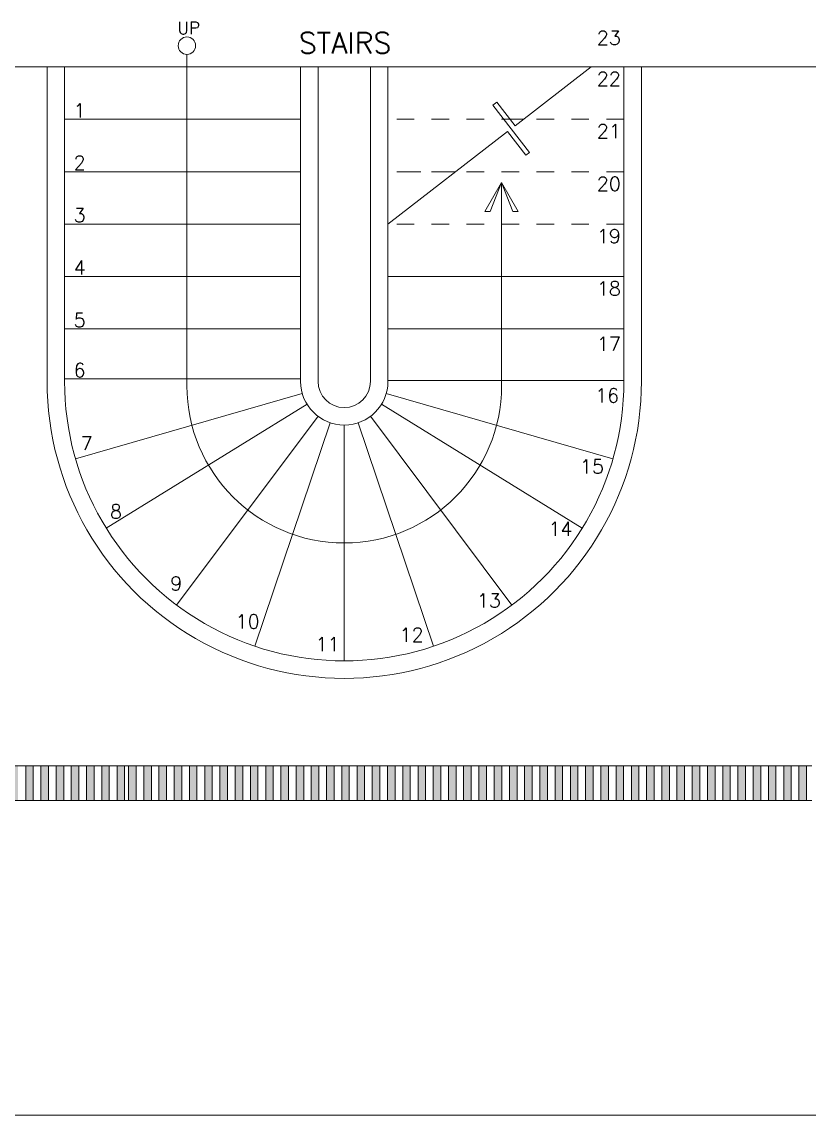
# Model space of a CAD drawing. Header units: metres. Extents: x -232 to 581, y 30 to 789.
# Drawn here: x 102.45 to 106.95, y 381.28 to 387.54 of the extents above; entities that cross this region are included whole.
import ezdxf

# ---------------------------------------------------------------- set-up
doc = ezdxf.new("R2010")
doc.units = ezdxf.units.M
doc.linetypes.add('DASHED', pattern=[0.75, 0.5, -0.25])
for name, color, linetype, lineweight in [('A-DOOR', 35, 'Continuous', 5), ('baños', 140, 'Continuous', 0), ('muros bajitos', 252, 'Continuous', 5), ('textos', 7, 'Continuous', 0)]:
    doc.layers.add(name, color=color, linetype=linetype, lineweight=lineweight)
doc.layers.add('PISO', color=7, linetype='Continuous', lineweight=5, true_color=0xe6e6e6)
doc.styles.add('Roman', font='romans')
doc.styles.get("Standard").update_dxf_attribs({"font": 'arial.ttf'})

# ---------------------------------------------------------------- blocks, each defined once
blk = doc.blocks.new('20.03.2026 LN 09 PRIMER NIVEL ARQ')
at = {"layer": 'A-DOOR'}
h = blk.add_hatch(color=1, dxfattribs=at)
h.dxf.hatch_style = 1
h.paths.add_polyline_path([(0.6497, -60.4932), (0.6929, -60.4932), (0.6929, -60.6932), (0.6497, -60.6932)])
h.paths.add_polyline_path([(0.5621, -60.4932), (0.6054, -60.4932), (0.6054, -60.6932), (0.5621, -60.6932)])
h.paths.add_polyline_path([(0.4746, -60.4932), (0.5179, -60.4932), (0.5179, -60.6932), (0.4746, -60.6932)])
h.paths.add_polyline_path([(0.3881, -60.4932), (0.4313, -60.4932), (0.4313, -60.6932), (0.3881, -60.6932)])
h.paths.add_polyline_path([(0.3005, -60.4932), (0.3438, -60.4932), (0.3438, -60.6932), (0.3005, -60.6932)])
h.paths.add_polyline_path([(0.214, -60.4932), (0.2573, -60.4932), (0.2573, -60.6932), (0.214, -60.6932)])
h.paths.add_polyline_path([(0.1265, -60.4932), (0.1697, -60.4932), (0.1697, -60.6932), (0.1265, -60.6932)])
h.paths.add_polyline_path([(0.04, -60.4932), (0.0832, -60.4932), (0.0832, -60.6932), (0.04, -60.6932)])
h.paths.add_polyline_path([(-0.0476, -60.4932), (-0.0043, -60.4932), (-0.0043, -60.6932), (-0.0476, -60.6932)])
h.paths.add_polyline_path([(-0.1351, -60.4932), (-0.0918, -60.4932), (-0.0918, -60.6932), (-0.1351, -60.6932)])
h.paths.add_polyline_path([(-0.2226, -60.4932), (-0.1794, -60.4932), (-0.1794, -60.6932), (-0.2226, -60.6932)])
h.paths.add_polyline_path([(-0.3092, -60.4932), (-0.2659, -60.4932), (-0.2659, -60.6932), (-0.3092, -60.6932)])
h.paths.add_polyline_path([(-0.3967, -60.4932), (-0.3534, -60.4932), (-0.3534, -60.6932), (-0.3967, -60.6932)])
h.paths.add_polyline_path([(-0.4832, -60.4932), (-0.44, -60.4932), (-0.44, -60.6932), (-0.4832, -60.6932)])
h.paths.add_polyline_path([(-0.5708, -60.4932), (-0.5275, -60.4932), (-0.5275, -60.6932), (-0.5708, -60.6932)])
h.paths.add_polyline_path([(-0.6573, -60.4932), (-0.614, -60.4932), (-0.614, -60.6932), (-0.6573, -60.6932)])
h.paths.add_polyline_path([(-0.7448, -60.4932), (-0.7016, -60.4932), (-0.7016, -60.6932), (-0.7448, -60.6932)])
h.paths.add_polyline_path([(-0.8107, -60.4932), (-0.7675, -60.4932), (-0.7675, -60.6932), (-0.8107, -60.6932)])
h.paths.add_polyline_path([(-0.8982, -60.4932), (-0.855, -60.4932), (-0.855, -60.6932), (-0.8982, -60.6932)])
h.paths.add_polyline_path([(-0.9848, -60.4932), (-0.9415, -60.4932), (-0.9415, -60.6932), (-0.9848, -60.6932)])
h.paths.add_polyline_path([(-1.0723, -60.4932), (-1.029, -60.4932), (-1.029, -60.6932), (-1.0723, -60.6932)])
h.paths.add_polyline_path([(-1.1588, -60.4932), (-1.1156, -60.4932), (-1.1156, -60.6932), (-1.1588, -60.6932)])
h.paths.add_polyline_path([(-1.2464, -60.4932), (-1.2031, -60.4932), (-1.2031, -60.6932), (-1.2464, -60.6932)])
h.paths.add_polyline_path([(-1.3329, -60.4932), (-1.2896, -60.4932), (-1.2896, -60.6932), (-1.3329, -60.6932)])
h.paths.add_polyline_path([(-1.4204, -60.4932), (-1.3772, -60.4932), (-1.3772, -60.6932), (-1.4204, -60.6932)])
h.paths.add_polyline_path([(-1.508, -60.4932), (-1.4647, -60.4932), (-1.4647, -60.6932), (-1.508, -60.6932)])
h.paths.add_polyline_path([(-1.5955, -60.4932), (-1.5522, -60.4932), (-1.5522, -60.6932), (-1.5955, -60.6932)])
h.paths.add_polyline_path([(-1.682, -60.4932), (-1.6388, -60.4932), (-1.6388, -60.6932), (-1.682, -60.6932)])
h.paths.add_polyline_path([(-1.7695, -60.4932), (-1.7263, -60.4932), (-1.7263, -60.6932), (-1.7695, -60.6932)])
h.paths.add_polyline_path([(-1.8561, -60.4932), (-1.8128, -60.4932), (-1.8128, -60.6932), (-1.8561, -60.6932)])
h.paths.add_polyline_path([(-1.9436, -60.4932), (-1.9003, -60.4932), (-1.9003, -60.6932), (-1.9436, -60.6932)])
h.paths.add_polyline_path([(-2.0301, -60.4932), (-1.9869, -60.4932), (-1.9869, -60.6932), (-2.0301, -60.6932)])
h.paths.add_polyline_path([(-2.1177, -60.4932), (-2.0744, -60.4932), (-2.0744, -60.6932), (-2.1177, -60.6932)])
h.paths.add_polyline_path([(-2.2042, -60.4932), (-2.1609, -60.4932), (-2.1609, -60.6932), (-2.2042, -60.6932)], flags=0)
h.paths.add_polyline_path([(3.0895, -60.4932), (3.1328, -60.4932), (3.1328, -60.6932), (3.0895, -60.6932)])
h.paths.add_polyline_path([(3.003, -60.4932), (3.0462, -60.4932), (3.0462, -60.6932), (3.003, -60.6932)])
h.paths.add_polyline_path([(2.9154, -60.4932), (2.9587, -60.4932), (2.9587, -60.6932), (2.9154, -60.6932)])
h.paths.add_polyline_path([(2.8289, -60.4932), (2.8722, -60.4932), (2.8722, -60.6932), (2.8289, -60.6932)])
h.paths.add_polyline_path([(2.7414, -60.4932), (2.7846, -60.4932), (2.7846, -60.6932), (2.7414, -60.6932)])
h.paths.add_polyline_path([(2.5673, -60.4932), (2.6106, -60.4932), (2.6106, -60.6932), (2.5673, -60.6932)])
h.paths.add_polyline_path([(2.6538, -60.4932), (2.6971, -60.4932), (2.6971, -60.6932), (2.6538, -60.6932)])
h.paths.add_polyline_path([(2.4798, -60.4932), (2.5231, -60.4932), (2.5231, -60.6932), (2.4798, -60.6932)])
h.paths.add_polyline_path([(2.3923, -60.4932), (2.4355, -60.4932), (2.4355, -60.6932), (2.3923, -60.6932)])
h.paths.add_polyline_path([(2.3057, -60.4932), (2.349, -60.4932), (2.349, -60.6932), (2.3057, -60.6932)])
h.paths.add_polyline_path([(2.2182, -60.4932), (2.2615, -60.4932), (2.2615, -60.6932), (2.2182, -60.6932)])
h.paths.add_polyline_path([(2.1317, -60.4932), (2.1749, -60.4932), (2.1749, -60.6932), (2.1317, -60.6932)])
h.paths.add_polyline_path([(2.0441, -60.4932), (2.0874, -60.4932), (2.0874, -60.6932), (2.0441, -60.6932)])
h.paths.add_polyline_path([(1.9566, -60.4932), (1.9999, -60.4932), (1.9999, -60.6932), (1.9566, -60.6932)])
h.paths.add_polyline_path([(1.8691, -60.4932), (1.9123, -60.4932), (1.9123, -60.6932), (1.8691, -60.6932)])
h.paths.add_polyline_path([(1.7825, -60.4932), (1.8258, -60.4932), (1.8258, -60.6932), (1.7825, -60.6932)])
h.paths.add_polyline_path([(1.695, -60.4932), (1.7383, -60.4932), (1.7383, -60.6932), (1.695, -60.6932)])
h.paths.add_polyline_path([(1.6085, -60.4932), (1.6518, -60.4932), (1.6518, -60.6932), (1.6085, -60.6932)])
h.paths.add_polyline_path([(1.521, -60.4932), (1.5642, -60.4932), (1.5642, -60.6932), (1.521, -60.6932)])
h.paths.add_polyline_path([(1.4344, -60.4932), (1.4777, -60.4932), (1.4777, -60.6932), (1.4344, -60.6932)])
h.paths.add_polyline_path([(1.3469, -60.4932), (1.3902, -60.4932), (1.3902, -60.6932), (1.3469, -60.6932)])
h.paths.add_polyline_path([(1.2594, -60.4932), (1.3026, -60.4932), (1.3026, -60.6932), (1.2594, -60.6932)])
h.paths.add_polyline_path([(1.1718, -60.4932), (1.2151, -60.4932), (1.2151, -60.6932), (1.1718, -60.6932)])
h.paths.add_polyline_path([(1.0853, -60.4932), (1.1286, -60.4932), (1.1286, -60.6932), (1.0853, -60.6932)])
h.paths.add_polyline_path([(0.9978, -60.4932), (1.041, -60.4932), (1.041, -60.6932), (0.9978, -60.6932)])
h.paths.add_polyline_path([(0.9113, -60.4932), (0.9545, -60.4932), (0.9545, -60.6932), (0.9113, -60.6932)])
h.paths.add_polyline_path([(0.8237, -60.4932), (0.867, -60.4932), (0.867, -60.6932), (0.8237, -60.6932)])
h.paths.add_polyline_path([(0.7372, -60.4932), (0.7805, -60.4932), (0.7805, -60.6932), (0.7372, -60.6932)])
edge = h.paths.add_edge_path()
edge.add_line((-2.1609, -60.4932), (-2.1609, -60.6932))
edge.add_line((-2.1619, -60.6932), (-2.2042, -60.6932))
edge.add_line((-2.2042, -60.6932), (-2.2042, -60.4932))
edge.add_line((-2.2042, -60.4932), (-2.1619, -60.4932))
at = {"layer": 'A-DOOR', "color": 1}
for p, q in [((-2.186, -60.4932), (3.164, -60.4932)), ((-2.186, -60.6932), (3.164, -60.6932))]:
    blk.add_line(p, q, dxfattribs=at)
for points in [[(-1.3329, -60.4932), (-1.2897, -60.4932), (-1.2897, -60.6932), (-1.3329, -60.6932)], [(-1.2464, -60.4932), (-1.2031, -60.4932), (-1.2031, -60.6932), (-1.2464, -60.6932)], [(-1.1589, -60.4932), (-1.1156, -60.4932), (-1.1156, -60.6932), (-1.1589, -60.6932)], [(-1.0723, -60.4932), (-1.0291, -60.4932), (-1.0291, -60.6932), (-1.0723, -60.6932)], [(-0.9848, -60.4932), (-0.9416, -60.4932), (-0.9416, -60.6932), (-0.9848, -60.6932)], [(-0.8983, -60.4932), (-0.855, -60.4932), (-0.855, -60.6932), (-0.8983, -60.6932)], [(-0.8108, -60.4932), (-0.7675, -60.4932), (-0.7675, -60.6932), (-0.8108, -60.6932)], [(-0.7449, -60.4932), (-0.7016, -60.4932), (-0.7016, -60.6932), (-0.7449, -60.6932)], [(-0.6573, -60.4932), (-0.6141, -60.4932), (-0.6141, -60.6932), (-0.6573, -60.6932)], [(-0.5708, -60.4932), (-0.5275, -60.4932), (-0.5275, -60.6932), (-0.5708, -60.6932)], [(-0.4833, -60.4932), (-0.44, -60.4932), (-0.44, -60.6932), (-0.4833, -60.6932)], [(-0.3967, -60.4932), (-0.3535, -60.4932), (-0.3535, -60.6932), (-0.3967, -60.6932)], [(-0.3092, -60.4932), (-0.2659, -60.4932), (-0.2659, -60.6932), (-0.3092, -60.6932)], [(-0.2227, -60.4932), (-0.1794, -60.4932), (-0.1794, -60.6932), (-0.2227, -60.6932)], [(-0.1351, -60.4932), (-0.0919, -60.4932), (-0.0919, -60.6932), (-0.1351, -60.6932)], [(-0.0476, -60.4932), (-0.0044, -60.4932), (-0.0044, -60.6932), (-0.0476, -60.6932)], [(0.0399, -60.4932), (0.0832, -60.4932), (0.0832, -60.6932), (0.0399, -60.6932)], [(0.1264, -60.4932), (0.1697, -60.4932), (0.1697, -60.6932), (0.1264, -60.6932)], [(0.214, -60.4932), (0.2572, -60.4932), (0.2572, -60.6932), (0.214, -60.6932)], [(0.3005, -60.4932), (0.3438, -60.4932), (0.3438, -60.6932), (0.3005, -60.6932)], [(0.388, -60.4932), (0.4313, -60.4932), (0.4313, -60.6932), (0.388, -60.6932)], [(0.4746, -60.4932), (0.5178, -60.4932), (0.5178, -60.6932), (0.4746, -60.6932)], [(0.5621, -60.4932), (0.6054, -60.4932), (0.6054, -60.6932), (0.5621, -60.6932)], [(0.6496, -60.4932), (0.6929, -60.4932), (0.6929, -60.6932), (0.6496, -60.6932)], [(0.7372, -60.4932), (0.7804, -60.4932), (0.7804, -60.6932), (0.7372, -60.6932)], [(0.8237, -60.4932), (0.8669, -60.4932), (0.8669, -60.6932), (0.8237, -60.6932)], [(0.9112, -60.4932), (0.9545, -60.4932), (0.9545, -60.6932), (0.9112, -60.6932)], [(0.9977, -60.4932), (1.041, -60.4932), (1.041, -60.6932), (0.9977, -60.6932)], [(1.0853, -60.4932), (1.1285, -60.4932), (1.1285, -60.6932), (1.0853, -60.6932)], [(1.1718, -60.4932), (1.2151, -60.4932), (1.2151, -60.6932), (1.1718, -60.6932)], [(1.2593, -60.4932), (1.3026, -60.4932), (1.3026, -60.6932), (1.2593, -60.6932)], [(1.3469, -60.4932), (1.3901, -60.4932), (1.3901, -60.6932), (1.3469, -60.6932)], [(1.4344, -60.4932), (1.4777, -60.4932), (1.4777, -60.6932), (1.4344, -60.6932)], [(1.5209, -60.4932), (1.5642, -60.4932), (1.5642, -60.6932), (1.5209, -60.6932)], [(1.6085, -60.4932), (1.6517, -60.4932), (1.6517, -60.6932), (1.6085, -60.6932)], [(1.695, -60.4932), (1.7382, -60.4932), (1.7382, -60.6932), (1.695, -60.6932)], [(1.7825, -60.4932), (1.8258, -60.4932), (1.8258, -60.6932), (1.7825, -60.6932)], [(1.869, -60.4932), (1.9123, -60.4932), (1.9123, -60.6932), (1.869, -60.6932)], [(1.9566, -60.4932), (1.9998, -60.4932), (1.9998, -60.6932), (1.9566, -60.6932)], [(2.0441, -60.4932), (2.0874, -60.4932), (2.0874, -60.6932), (2.0441, -60.6932)], [(2.1316, -60.4932), (2.1749, -60.4932), (2.1749, -60.6932), (2.1316, -60.6932)], [(2.2182, -60.4932), (2.2614, -60.4932), (2.2614, -60.6932), (2.2182, -60.6932)], [(2.3057, -60.4932), (2.349, -60.4932), (2.349, -60.6932), (2.3057, -60.6932)], [(2.3922, -60.4932), (2.4355, -60.4932), (2.4355, -60.6932), (2.3922, -60.6932)], [(2.4798, -60.4932), (2.523, -60.4932), (2.523, -60.6932), (2.4798, -60.6932)], [(2.5673, -60.4932), (2.6105, -60.4932), (2.6105, -60.6932), (2.5673, -60.6932)], [(2.6538, -60.4932), (2.6971, -60.4932), (2.6971, -60.6932), (2.6538, -60.6932)], [(2.7413, -60.4932), (2.7846, -60.4932), (2.7846, -60.6932), (2.7413, -60.6932)], [(2.8289, -60.4932), (2.8721, -60.4932), (2.8721, -60.6932), (2.8289, -60.6932)], [(2.9154, -60.4932), (2.9587, -60.4932), (2.9587, -60.6932), (2.9154, -60.6932)], [(3.0029, -60.4932), (3.0462, -60.4932), (3.0462, -60.6932), (3.0029, -60.6932)], [(3.0895, -60.4932), (3.1327, -60.4932), (3.1327, -60.6932), (3.0895, -60.6932)]]:
    blk.add_lwpolyline(points, close=True, dxfattribs=at)
at = {"layer": 'muros bajitos', "color": 1}
for p, q in [((-1.211, -56.4932), (-1.211, -58.2932)), ((-1.111, -56.4932), (-1.111, -58.2932)), ((0.239, -56.4932), (0.239, -58.2932)), ((0.339, -56.4932), (0.339, -58.2932)), ((0.639, -56.4932), (0.639, -58.2932)), ((0.739, -56.4932), (0.739, -58.2932)), ((2.089, -56.4932), (2.089, -58.2932)), ((2.189, -56.4932), (2.189, -58.2932))]:
    blk.add_line(p, q, dxfattribs=at)
for radius, end in [(1.7, 0.00098), (1.6, 0.00098), (0.25, 0), (0.15, 0)]:
    blk.add_arc((0.489, -58.2932), radius, 180, end, dxfattribs=at)
at = {"layer": 'PISO', "color": 1}
for p, q in [((3.234, -56.4932), (-2.186, -56.4932)), ((1.4669, -56.8297), (1.9017, -56.4932)), ((1.3393, -56.7125), (1.3623, -56.6946)), ((1.3393, -56.7125), (1.5484, -56.9827)), ((1.4669, -56.8297), (1.3623, -56.6946)), ((-1.111, -56.7932), (0.239, -56.7932)), ((1.4386, -56.7932), (1.4017, -56.7932)), ((0.739, -57.3932), (1.4229, -56.8638)), ((1.5275, -56.9989), (1.4229, -56.8638)), ((1.5484, -56.9827), (1.5275, -56.9989)), ((-1.111, -57.0932), (0.239, -57.0932)), ((-1.111, -57.3932), (0.239, -57.3932)), ((-1.111, -57.6932), (0.239, -57.6932)), ((-1.111, -57.6932), (0.239, -57.6932)), ((2.089, -57.6932), (0.739, -57.6932)), ((0.739, -57.6932), (2.089, -57.6932)), ((-1.111, -57.9932), (0.239, -57.9932)), ((2.089, -57.9932), (0.739, -57.9932)), ((-1.111, -58.2782), (0.239, -58.2782)), ((2.0889, -58.2887), (0.739, -58.2887)), ((0.2488, -58.3626), (-1.0481, -58.7374)), ((0.7292, -58.3626), (2.0261, -58.7374)), ((0.2763, -58.4246), (-0.8722, -59.1341)), ((0.7017, -58.4246), (1.8502, -59.1341)), ((0.3391, -58.4933), (-0.4703, -59.5737)), ((0.6389, -58.4933), (1.4482, -59.5737)), ((0.4092, -58.5301), (-0.0217, -59.8095)), ((0.4092, -58.5301), (-0.0217, -59.8095)), ((0.489, -58.5432), (0.489, -59.8932)), ((0.489, -58.5432), (0.489, -59.8932)), ((0.5688, -58.5301), (0.9997, -59.8095)), ((0.5688, -58.5301), (0.9997, -59.8095)), ((-4.876, -62.4932), (3.204, -62.4932))]:
    blk.add_line(p, q, dxfattribs=at)
at = {"layer": 'PISO', "color": 1, "linetype": 'DASHED', "ltscale": 0.1}
for p, q in [((0.239, -56.8037), (0.239, -56.4932)), ((0.739, -56.7932), (0.739, -56.4932)), ((2.189, -56.4932), (0.739, -56.4932)), ((2.089, -56.7932), (0.739, -56.7932)), ((1.5141, -56.7932), (1.4386, -56.7932)), ((2.089, -57.0932), (0.739, -57.0932)), ((1.1266, -57.0932), (0.739, -57.0932)), ((2.089, -57.3932), (0.739, -57.3932))]:
    blk.add_line(p, q, dxfattribs=at)
at = {"layer": 'textos', "color": 1}
for p, q in [((-0.411, -56.4218), (-0.411, -58.3182)), ((1.2932, -57.3205), (1.389, -57.1546)), ((1.3242, -57.3205), (1.389, -57.1546)), ((1.389, -58.3182), (1.389, -57.1546)), ((1.389, -57.1546), (1.4847, -57.3205)), ((1.4537, -57.3205), (1.389, -57.1546)), ((1.3242, -57.3205), (1.2932, -57.3205)), ((1.4847, -57.3205), (1.4537, -57.3205)), ((0.489, -59.2182), (0.489, -59.2182))]:
    blk.add_line(p, q, dxfattribs=at)
blk.add_circle((-0.411, -56.3718), 0.05, dxfattribs=at)
for start, end in [(180, 270), (270, 0)]:
    blk.add_arc((0.489, -58.3182), 0.9, start, end, dxfattribs=at)
at = {"layer": 'baños', "color": 1, "linetype": 'Continuous'}
for tag, p in [('MODELNUMBER', (-12.0611, -62.0707)), ('MATERIAL', (-12.0611, -62.0709)), ('PRODUCT', (-12.0611, -62.0708)), ('TRADENAME', (-12.0611, -62.0708))]:
    blk.add_attdef(tag, p, '', height=0.0000254, rotation=359.99992, dxfattribs=at)
at = {"layer": 'textos', "color": 1, "insert": (-0.4647, -56.2356), "char_height": 0.07, "attachment_point": 1, "style": 'Roman'}
blk.add_mtext_dynamic_manual_height_columns('UP', width=109.130705, gutter_width=50, heights=[0], dxfattribs=at)
at = {"layer": 'textos', "color": 1}
for s, insert, char_height, width, attachment_point in [('\\pxqc;{\\Fromans|c0;\\H0.8x;STAIRS}', (-1.2088, -56.4166), 0.15, 3.404877, 7), ('\\pxqc;{\\Fromans|c0;23}', (0.3095, -56.3677), 0.08, 3.386375, 7), ('\\pxqc;{\\Fromans|c0;22}', (0.3095, -56.6019), 0.08, 3.386375, 7), ('\\pxqc;{\\Fromans|c0;1}', (0.6684, -56.7821), 0.08, 3.386375, 9), ('\\pxqc;{\\Fromans|c0;21}', (0.3095, -56.9019), 0.08, 3.386375, 7), ('\\pxqc;{\\Fromans|c0;2}', (0.6684, -57.0821), 0.08, 3.386375, 9), ('\\pxqc;{\\Fromans|c0;20}', (0.3095, -57.2019), 0.08, 3.386375, 7), ('\\pxqc;{\\Fromans|c0;3}', (0.6684, -57.3821), 0.08, 3.386375, 9), ('\\pxqc;{\\Fromans|c0;19}', (0.3095, -57.5019), 0.08, 3.386375, 7), ('\\pxqc;{\\Fromans|c0;4}', (0.6684, -57.6821), 0.08, 3.386375, 9), ('\\pxqc;{\\Fromans|c0;18}', (0.3095, -57.8019), 0.08, 3.386375, 7), ('\\pxqc;{\\Fromans|c0;5}', (0.6684, -57.9821), 0.08, 3.386375, 9), ('\\pxqc;{\\Fromans|c0;17}', (0.3095, -58.1182), 0.08, 3.386375, 7), ('\\pxqc;{\\Fromans|c0;6}', (0.6684, -58.2697), 0.08, 3.386375, 9), ('\\pxqc;{\\Fromans|c0;16}', (0.2996, -58.414), 0.08, 3.386375, 7), ('\\pxqc;{\\Fromans|c0;7}', (0.7092, -58.6879), 0.08, 3.386375, 9), ('\\pxqc;{\\Fromans|c0;15}', (0.213, -58.8198), 0.08, 3.386375, 7), ('\\pxqc;{\\Fromans|c0;8}', (0.8763, -59.0775), 0.08, 3.386375, 9), ('\\pxqc;{\\Fromans|c0;14}', (3.4187, -59.1775), 0.08, 3.386375, 9), ('\\pxqc;{\\Fromans|c0;9}', (1.2212, -59.4907), 0.08, 3.386375, 9), ('\\pxqc;{\\Fromans|c0;13}', (3.0096, -59.5871), 0.08, 3.386375, 9), ('\\pxqc;{\\Fromans|c0;10}', (1.6299, -59.7084), 0.08, 3.386375, 9), ('\\pxqc;{\\Fromans|c0;11}', (2.086, -59.8378), 0.08, 3.386375, 9), ('\\pxqc;{\\Fromans|c0;12}', (2.5677, -59.7842), 0.08, 3.386375, 9)]:
    blk.add_mtext(s, dxfattribs=dict(at, insert=insert, char_height=char_height, width=width, attachment_point=attachment_point))

msp = doc.modelspace()

# ---------------------------------------------------------------- block references
at = {"color": 1}
msp.add_blockref('20.03.2026 LN 09 PRIMER NIVEL ARQ', (103.8018, 443.7748), dxfattribs=at)

doc.saveas('drawing.dxf')
